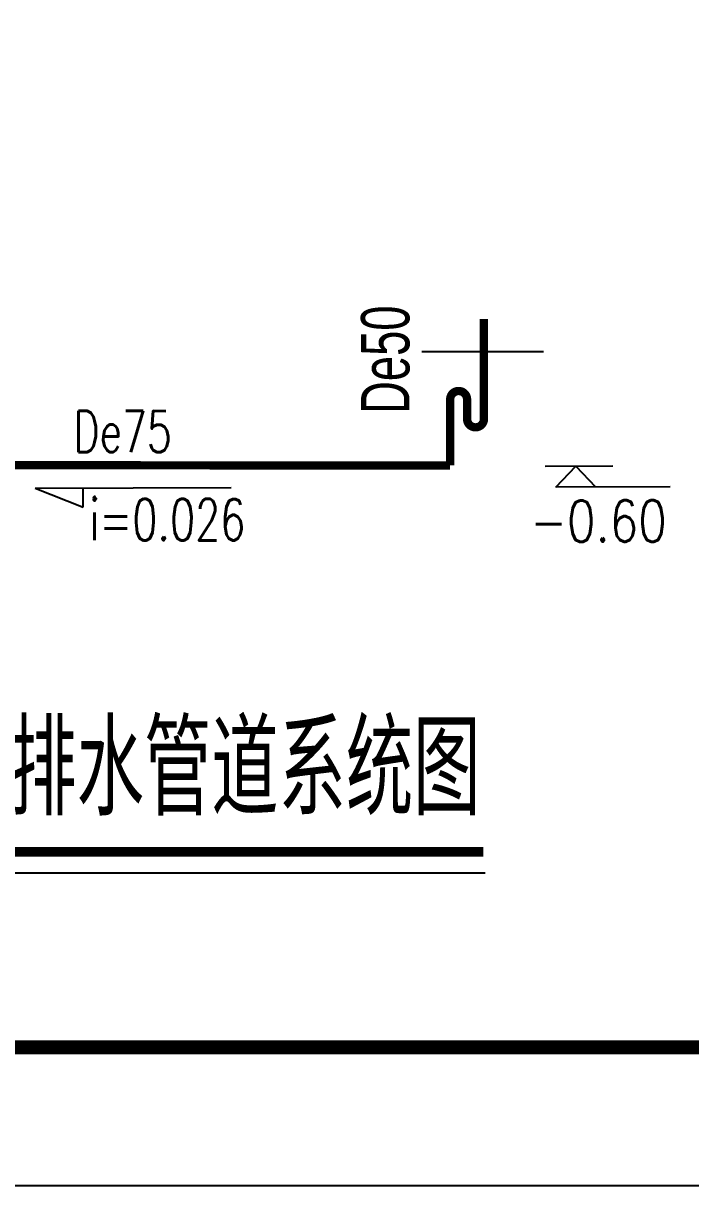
# Model space of a CAD drawing. Extents: x 1885024 to 3176456, y 18406040 to 18858640.
# Drawn here: x 2464070 to 2468891, y 18661881 to 18670280 of the extents above; entities that cross this region are included whole.
import ezdxf

# ---------------------------------------------------------------- set-up
doc = ezdxf.new("R2010")
doc.units = 0
doc.header["$LTSCALE"] = 1000
doc.header["$MEASUREMENT"] = 0
for name, pattern in [('CONTINOUS', [0]), ('DASH', [0.35, 0.25, -0.1]), ('DASHDOT', [1, 0.5, -0.25, 0, -0.25])]:
    doc.linetypes.add(name, pattern=pattern)
for name, color, linetype in [('$DIM-ELEVATION', 3, 'Continuous'), ('-污水', 4, 'DASH'), ('-热水', 6, 'DASHDOT'), ('-给水', 3, 'Continuous'), ('GPSCOMMON', 7, 'Continuous'), ('PUB_DIM', 161, 'Continuous'), ('PUB_TEXT', 7, 'Continuous'), ('TK', 4, 'Continuous'), ('消防', 1, 'CONTINOUS'), ('给排水文字', 7, 'Continuous')]:
    doc.layers.add(name, color=color, linetype=linetype)
doc.styles.add('_TCH_DIM', font='SIMPLEX', dxfattribs={"bigfont": 'GBCBIG'})
doc.styles.add('_TCH_WINDOW', font='SIMPLEX', dxfattribs={"height": 3.5, "bigfont": 'GBCBIG'})
doc.styles.add('DIM_FONT', font='SIMPLEX', dxfattribs={"width": 0.7, "bigfont": 'GBCBIG'})
doc.styles.add('JSTC', font='jstce.shx', dxfattribs={"width": 0.6667, "height": 4, "bigfont": 'jstcc.shx'})

# ---------------------------------------------------------------- blocks, each defined once
blk = doc.blocks.new('32555')
at = {"layer": '$DIM-ELEVATION', "lineweight": -3}
for p, q in [((7563171.6, 348308.5), (7563659.8, 348309.5)), ((7563248.6, 348157), (7563391.4, 348309)), ((7563391.4, 348309), (7563534.7, 348157.6)), ((7564073.1, 348158.7), (7563248.6, 348157))]:
    blk.add_line(p, q, dxfattribs=at)
at = {"layer": '-污水', "const_width": 60}
blk.add_lwpolyline([(7562728.9, 348842.1), (7562728.9, 349370.5)], dxfattribs=at)
at = {"layer": '-热水', "color": 4, "ltscale": 0.5, "const_width": 60}
blk.add_lwpolyline([(7562484.6, 348313.3), (7558866.4, 348314.8)], dxfattribs=at)
at = {"layer": '-给水'}
for p, q in [((7559486.4, 348149.3), (7560902.7, 348154.2)), ((7559486.4, 348149.3), (7559833, 348013)), ((7559833, 348013), (7559832.5, 348150.5))]:
    blk.add_line(p, q, dxfattribs=at)
blk.add_line((7563157.9, 349133.4), (7562279.9, 349133.4))
at = {"layer": 'GPSCOMMON', "const_width": 60}
blk.add_lwpolyline([(7562728.9, 348976.8), (7562728.9, 348649.7, -1), (7562606.8, 348649.7), (7562606.8, 348790.1, 1), (7562484.6, 348790.1), (7562484.6, 348313.7)], format="xyb", dxfattribs=at)
at = {"layer": 'PUB_DIM', "const_width": 70}
blk.add_lwpolyline([(7557836, 345521), (7562725.1, 345521)], dxfattribs=at)
at = {"layer": 'PUB_DIM'}
blk.add_lwpolyline([(7557836, 345371), (7562736.6, 345371)], dxfattribs=at)
at = {"layer": 'PUB_TEXT', "color": 7, "style": '_TCH_DIM', "width": 0.705882}
blk.add_text('De75', height=297.5, rotation=359.89216, dxfattribs=at).set_placement((7559763.1, 348410.4, 0))
at = {"layer": 'PUB_TEXT', "style": '_TCH_DIM', "width": 0.705882}
blk.add_text('i=0.026', height=300, rotation=359.89216, dxfattribs=at).set_placement((7559879.6, 347772.8))
at = {"layer": 'PUB_TEXT', "style": '_TCH_WINDOW'}
blk.add_text('洗眼器排水管道系统图', height=675.18, dxfattribs=at).set_placement((7557842.3, 345784.8))
at = {"layer": '消防', "color": 0, "linetype": 'Continuous', "style": 'DIM_FONT', "width": 0.8}
blk.add_text('-0.60', height=300, rotation=0.11852, dxfattribs=at).set_placement((7563061.7, 347760.4))
at = {"layer": '给排水文字', "style": 'JSTC', "width": 0.7}
blk.add_text('De50', height=350, rotation=90, dxfattribs=at).set_placement((7562190.3, 348685.9))
blk = doc.blocks.new('GeYuanFrame_43182417', base_point=(18.757, 4.335))
at = {"layer": 'TK'}
blk.add_lwpolyline([(18.757, 424.335), (612.757, 424.335), (612.757, 4.335), (18.757, 4.335), (18.757, 424.335)], dxfattribs=at)
at = {"layer": 'TK', "const_width": 1}
blk.add_lwpolyline([(602.757, 414.335), (43.757, 414.335), (43.757, 14.335), (602.757, 14.335)], close=True, dxfattribs=at)

msp = doc.modelspace()

# ---------------------------------------------------------------- block references
at = {"xscale": 100, "yscale": 100, "zscale": 100}
msp.add_blockref('GeYuanFrame_43182417', (2430829.3, 18661881.2), dxfattribs=at)
msp.add_blockref('32555', (-5095331.3, 18318771.9))

doc.saveas('drawing.dxf')
